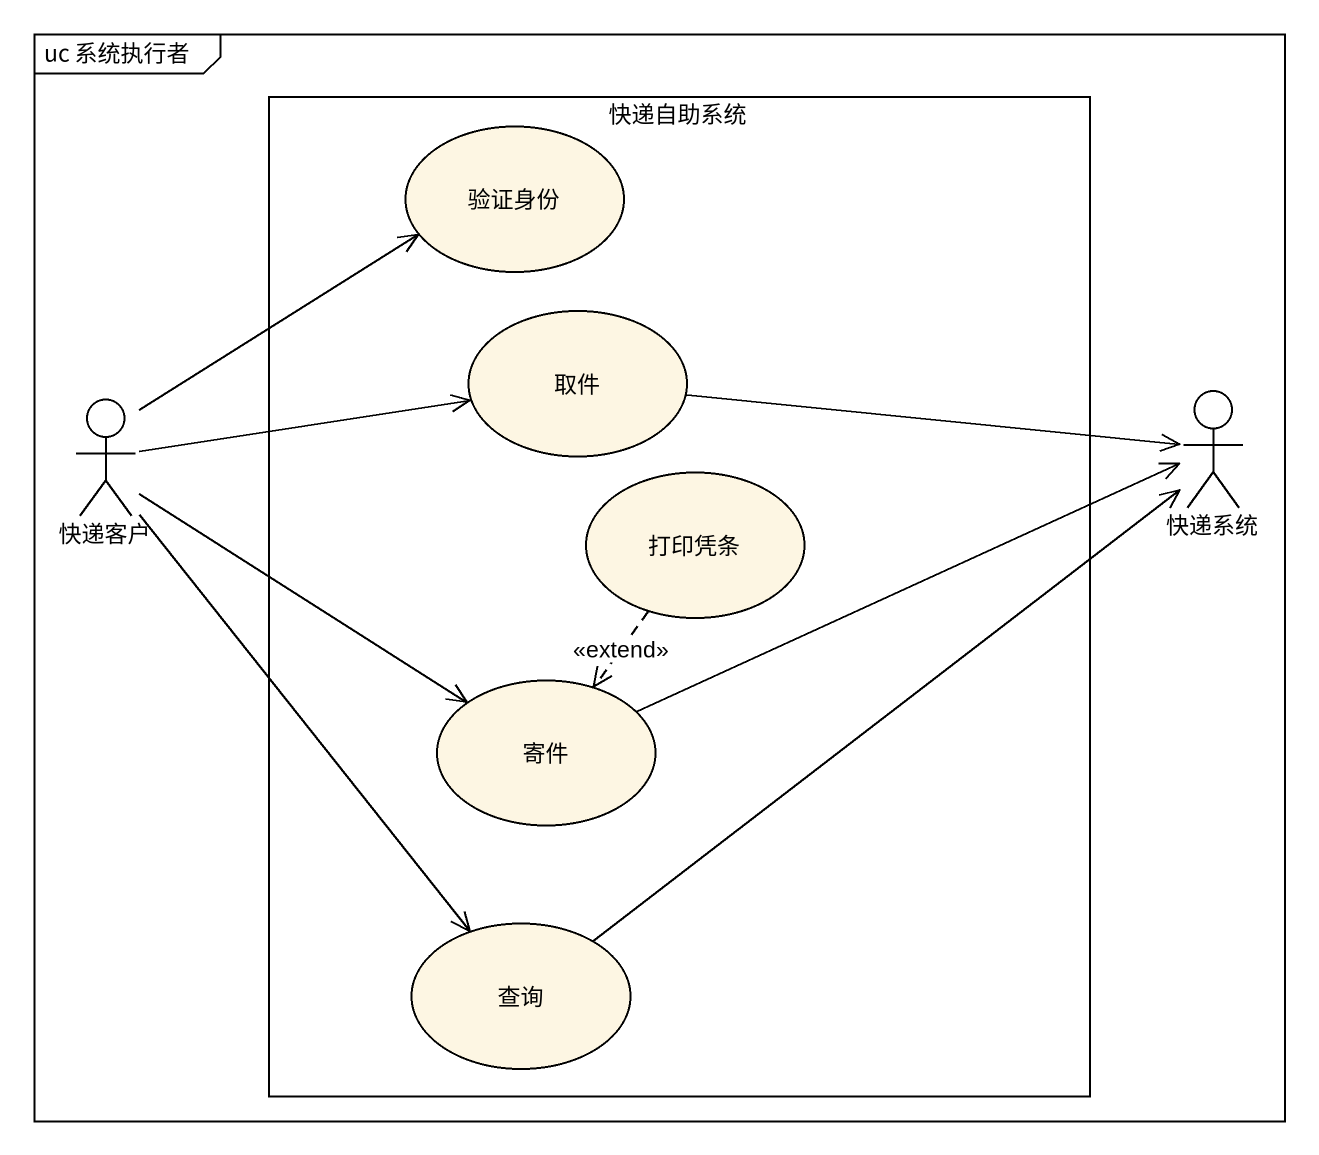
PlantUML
@startuml
mainframe uc 系统执行者
rectangle 快递自助系统 {
  usecase 验证身份
  usecase 取件
  usecase 打印凭条
  usecase 寄件
  usecase 查询
}
actor 快递客户
actor 快递系统
取件 -right-> 快递系统
快递客户 -up-> 验证身份
快递客户 -right-> 取件
快递客户 -right-> 寄件
快递客户 --> 查询
打印凭条 ..> 寄件 : <<extend>>
寄件 -right-> 快递系统
查询 -up-> 快递系统
@enduml
